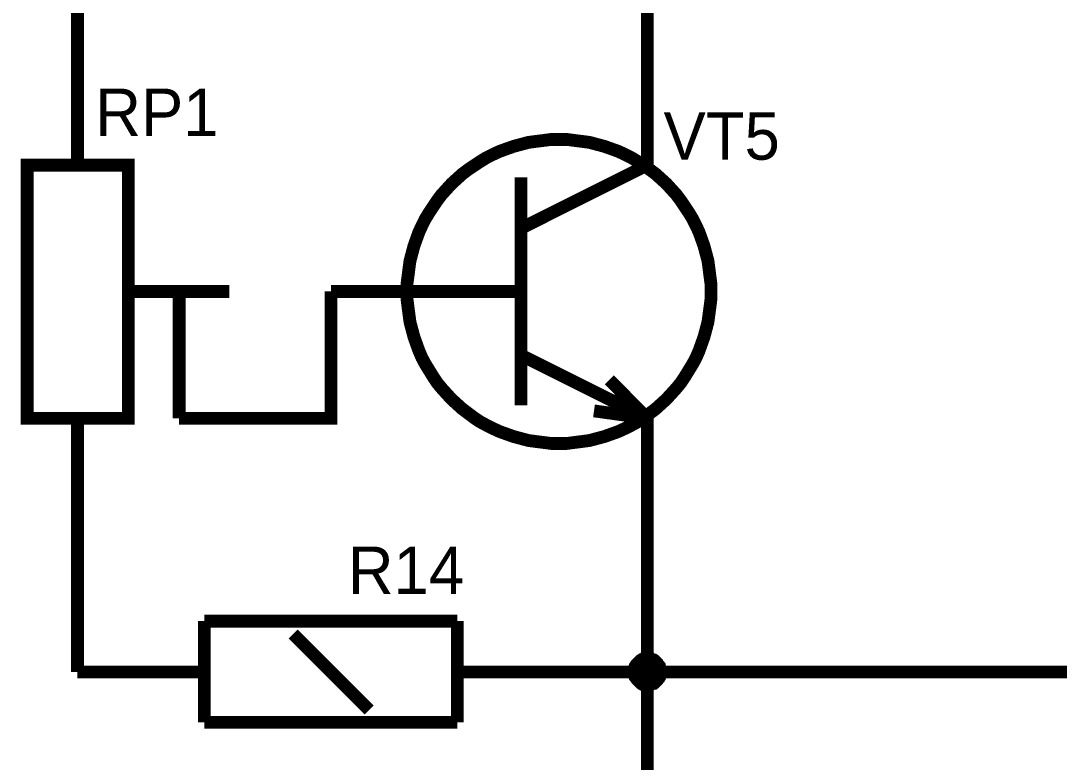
# Model space of a CAD drawing. Header units: millimetres. Extents: x 2.64 to 11.44, y 2.16 to 8.68.
# Drawn here: x 5.551 to 6.509, y 3.072 to 3.756 of the extents above; entities that cross this region are included whole.
import ezdxf

# ---------------------------------------------------------------- set-up
doc = ezdxf.new("R2010")
doc.units = ezdxf.units.MM
doc.header["$MEASUREMENT"] = 0
doc.layers.add('Sheet', color=255, linetype='Continuous')

msp = doc.modelspace()

# ---------------------------------------------------------------- linework, layer by layer
at = {"layer": 'Sheet', "const_width": 0.0118}
for points in [[(5.6619, 4.20773), (5.60321, 4.20773), (5.60321, 3.68182)], [(6.12868, 4.20773), (6.12868, 4.20773), (6.12868, 3.68182)], [(5.60321, 3.62308), (5.60321, 3.68182)], [(6.12868, 3.62308), (6.12868, 3.68182)], [(5.90712, 3.50651), (5.90712, 3.5138), (5.90803, 3.52063), (5.90894, 3.52792), (5.90985, 3.53475), (5.91167, 3.54158), (5.91349, 3.54841), (5.91576, 3.55478), (5.91804, 3.56115), (5.92077, 3.56707), (5.92395, 3.57345), (5.92759, 3.57937), (5.93123, 3.58483), (5.93487, 3.5903), (5.93896, 3.59576), (5.94351, 3.60077), (5.94806, 3.60578), (5.95307, 3.61033), (5.95807, 3.61488), (5.96353, 3.61898), (5.96899, 3.62262), (5.97445, 3.62627), (5.98036, 3.62991), (5.98673, 3.6331), (5.99265, 3.63583), (5.99902, 3.63811), (6.00539, 3.64038), (6.01221, 3.6422), (6.01904, 3.64403), (6.02586, 3.64494), (6.03314, 3.64585), (6.03996, 3.64676), (6.04724, 3.64676)], [(6.04724, 3.64676), (6.03996, 3.64676), (6.03314, 3.64585), (6.02586, 3.64494), (6.01904, 3.64403), (6.01221, 3.6422), (6.00539, 3.64038), (5.99902, 3.63811), (5.99265, 3.63583), (5.98673, 3.6331), (5.98036, 3.62991), (5.97445, 3.62627), (5.96899, 3.62262), (5.96353, 3.61898), (5.95807, 3.61488), (5.95307, 3.61033), (5.94806, 3.60578), (5.94351, 3.60077), (5.93896, 3.59576), (5.93487, 3.5903), (5.93123, 3.58483), (5.92759, 3.57937), (5.92395, 3.57345), (5.92077, 3.56707), (5.91804, 3.56115), (5.91576, 3.55478), (5.91349, 3.54841), (5.91167, 3.54158), (5.90985, 3.53475), (5.90894, 3.52792), (5.90803, 3.52063), (5.90712, 3.5138), (5.90712, 3.50651)], [(6.04724, 3.64676), (6.04724, 3.64676)], [(6.04724, 3.64676), (6.05452, 3.64676), (6.06135, 3.64585), (6.06863, 3.64494), (6.07545, 3.64403), (6.08227, 3.6422), (6.0891, 3.64038), (6.09547, 3.63811), (6.10184, 3.63583), (6.10775, 3.6331), (6.11412, 3.62991), (6.12004, 3.62627), (6.1255, 3.62262), (6.13095, 3.61898), (6.13641, 3.61488), (6.14142, 3.61033), (6.14642, 3.60578), (6.15097, 3.60077), (6.15552, 3.59576), (6.15962, 3.5903), (6.16326, 3.58483), (6.1669, 3.57937), (6.17054, 3.57345), (6.17372, 3.56707), (6.17645, 3.56115), (6.17872, 3.55478), (6.181, 3.54841), (6.18282, 3.54158), (6.18464, 3.53475), (6.18555, 3.52792), (6.18646, 3.52063), (6.18737, 3.5138), (6.18737, 3.50651)], [(6.18737, 3.50651), (6.18737, 3.5138), (6.18646, 3.52063), (6.18555, 3.52792), (6.18464, 3.53475), (6.18282, 3.54158), (6.181, 3.54841), (6.17872, 3.55478), (6.17645, 3.56115), (6.17372, 3.56707), (6.17054, 3.57345), (6.1669, 3.57937), (6.16326, 3.58483), (6.15962, 3.5903), (6.15552, 3.59576), (6.15097, 3.60077), (6.14642, 3.60578), (6.14142, 3.61033), (6.13641, 3.61488), (6.13095, 3.61898), (6.1255, 3.62262), (6.12004, 3.62627), (6.11412, 3.62991), (6.10775, 3.6331), (6.10184, 3.63583), (6.09547, 3.63811), (6.0891, 3.64038), (6.08227, 3.6422), (6.07545, 3.64403), (6.06863, 3.64494), (6.06135, 3.64585), (6.05452, 3.64676), (6.04724, 3.64676)], [(6.12868, 3.62308), (6.01221, 3.5648)], [(6.01221, 3.6117), (6.01221, 3.40133)], [(5.65007, 3.50651), (5.74333, 3.50651)], [(5.69693, 3.50651), (5.69693, 3.38949)], [(5.83705, 3.50651), (5.83705, 3.38949), (5.77837, 3.38949)], [(5.88346, 3.50651), (5.83705, 3.50651)], [(5.88346, 3.50651), (6.01221, 3.50651)], [(6.04724, 3.36627), (6.03996, 3.36627), (6.03314, 3.36718), (6.02586, 3.36809), (6.01904, 3.369), (6.01221, 3.37083), (6.00539, 3.37265), (5.99902, 3.37492), (5.99265, 3.3772), (5.98673, 3.37993), (5.98036, 3.38312), (5.97445, 3.38631), (5.96899, 3.38995), (5.96353, 3.39405), (5.95807, 3.39815), (5.95307, 3.4027), (5.94806, 3.40725), (5.94351, 3.41226), (5.93896, 3.41727), (5.93487, 3.42228), (5.93123, 3.42774), (5.92759, 3.43366), (5.92395, 3.43958), (5.92077, 3.4455), (5.91804, 3.45187), (5.91576, 3.45825), (5.91349, 3.46462), (5.91167, 3.47145), (5.90985, 3.47828), (5.90894, 3.48511), (5.90803, 3.49194), (5.90712, 3.49923), (5.90712, 3.50651)], [(5.90712, 3.50651), (5.90712, 3.50651)], [(5.90712, 3.50651), (5.90712, 3.49923), (5.90803, 3.49194), (5.90894, 3.48511), (5.90985, 3.47828), (5.91167, 3.47145), (5.91349, 3.46462), (5.91576, 3.45825), (5.91804, 3.45187), (5.92077, 3.4455), (5.92395, 3.43958), (5.92759, 3.43366), (5.93123, 3.42774), (5.93487, 3.42228), (5.93896, 3.41727), (5.94351, 3.41226), (5.94806, 3.40725), (5.95307, 3.4027), (5.95807, 3.39815), (5.96353, 3.39405), (5.96899, 3.38995), (5.97445, 3.38631), (5.98036, 3.38312), (5.98673, 3.37993), (5.99265, 3.3772), (5.99902, 3.37492), (6.00539, 3.37265), (6.01221, 3.37083), (6.01904, 3.369), (6.02586, 3.36809), (6.03314, 3.36718), (6.03996, 3.36627), (6.04724, 3.36627)], [(6.18737, 3.50651), (6.18737, 3.49923), (6.18646, 3.49194), (6.18555, 3.48511), (6.18464, 3.47828), (6.18282, 3.47145), (6.181, 3.46462), (6.17872, 3.45825), (6.17645, 3.45187), (6.17372, 3.4455), (6.17054, 3.43958), (6.1669, 3.43366), (6.16326, 3.42774), (6.15962, 3.42228), (6.15552, 3.41727), (6.15097, 3.41226), (6.14642, 3.40725), (6.14142, 3.4027), (6.13641, 3.39815), (6.13095, 3.39405), (6.1255, 3.38995), (6.12004, 3.38631), (6.11412, 3.38312), (6.10775, 3.37993), (6.10184, 3.3772), (6.09547, 3.37492), (6.0891, 3.37265), (6.08227, 3.37083), (6.07545, 3.369), (6.06863, 3.36809), (6.06135, 3.36718), (6.05452, 3.36627), (6.04724, 3.36627)], [(6.04724, 3.36627), (6.05452, 3.36627), (6.06135, 3.36718), (6.06863, 3.36809), (6.07545, 3.369), (6.08227, 3.37083), (6.0891, 3.37265), (6.09547, 3.37492), (6.10184, 3.3772), (6.10775, 3.37993), (6.11412, 3.38312), (6.12004, 3.38631), (6.1255, 3.38995), (6.13095, 3.39405), (6.13641, 3.39815), (6.14142, 3.4027), (6.14642, 3.40725), (6.15097, 3.41226), (6.15552, 3.41727), (6.15962, 3.42228), (6.16326, 3.42774), (6.1669, 3.43366), (6.17054, 3.43958), (6.17372, 3.4455), (6.17645, 3.45187), (6.17872, 3.45825), (6.181, 3.46462), (6.18282, 3.47145), (6.18464, 3.47828), (6.18555, 3.48511), (6.18646, 3.49194), (6.18737, 3.49923), (6.18737, 3.50651)], [(6.18737, 3.50651), (6.18737, 3.50651), (6.18737, 3.50651), (6.18737, 3.50651), (6.18737, 3.50651), (6.18737, 3.50651), (6.18737, 3.50651), (6.18737, 3.50651), (6.18737, 3.50651), (6.18737, 3.50651), (6.18737, 3.50651), (6.18737, 3.50651), (6.18737, 3.50651), (6.18737, 3.50651), (6.18737, 3.50651), (6.18737, 3.50651), (6.18737, 3.50651), (6.18737, 3.50651), (6.18737, 3.50651), (6.18737, 3.50651), (6.18737, 3.50651), (6.18737, 3.50651), (6.18737, 3.50651), (6.18737, 3.50651), (6.18737, 3.50651), (6.18737, 3.50651), (6.18737, 3.50651), (6.18737, 3.50651), (6.18737, 3.50651), (6.18737, 3.50651), (6.18737, 3.50651), (6.18737, 3.50651), (6.18737, 3.50651)], [(6.18737, 3.50651), (6.18737, 3.50651)], [(6.01221, 3.44778), (6.12868, 3.38949)], [(6.09365, 3.42501), (6.12868, 3.38949)], [(6.12868, 3.38949), (6.07954, 3.39632)], [(5.60321, 3.38949), (5.60321, 3.33076)], [(5.7083, 3.38949), (5.69693, 3.38949)], [(5.7083, 3.38949), (5.77837, 3.38949)], [(6.12868, 3.38949), (6.12868, 3.33076)], [(6.04724, 3.36627), (6.04724, 3.36627)], [(5.60321, 3.33076), (5.60321, 3.15545), (5.60321, 3.15545)], [(6.07045, 3.15545), (6.12868, 3.15545), (6.12868, 3.33076)], [(5.95352, 3.20235), (5.72013, 3.20235)], [(5.72013, 3.20235), (5.72013, 3.10901)], [(5.95352, 3.10901), (5.95352, 3.20235)], [(5.87209, 3.12039), (5.80202, 3.19051)], [(6.11685, 3.15545), (6.11685, 3.15591), (6.11685, 3.15682), (6.11685, 3.15727), (6.11731, 3.15773), (6.11731, 3.15864), (6.11731, 3.1591), (6.11776, 3.15955), (6.11776, 3.16046), (6.11822, 3.16092), (6.11822, 3.16137), (6.11867, 3.16183), (6.11913, 3.16228), (6.11913, 3.16274), (6.11958, 3.16319), (6.12004, 3.16365), (6.12049, 3.1641), (6.12095, 3.16456), (6.1214, 3.16502), (6.12186, 3.16547), (6.12231, 3.16547), (6.12277, 3.16593), (6.12322, 3.16638), (6.12368, 3.16638), (6.12413, 3.16684), (6.12459, 3.16684), (6.12504, 3.16729), (6.12595, 3.16729), (6.1264, 3.16729), (6.12686, 3.16775), (6.12731, 3.16775), (6.12822, 3.16775), (6.12868, 3.16775)], [(6.11685, 3.15545), (6.11685, 3.15591), (6.11685, 3.15682), (6.11685, 3.15727), (6.11731, 3.15773), (6.11731, 3.15864), (6.11731, 3.1591), (6.11776, 3.15955), (6.11776, 3.16046), (6.11822, 3.16092), (6.11822, 3.16137), (6.11867, 3.16183), (6.11913, 3.16228), (6.11913, 3.16274), (6.11958, 3.16319), (6.12004, 3.16365), (6.12049, 3.1641), (6.12095, 3.16456), (6.1214, 3.16502), (6.12186, 3.16547), (6.12231, 3.16547), (6.12277, 3.16593), (6.12322, 3.16638), (6.12368, 3.16638), (6.12413, 3.16684), (6.12459, 3.16684), (6.12504, 3.16729), (6.12595, 3.16729), (6.1264, 3.16729), (6.12686, 3.16775), (6.12731, 3.16775), (6.12822, 3.16775), (6.12868, 3.16775)], [(6.11685, 3.15545), (6.11685, 3.15591), (6.11685, 3.15682), (6.11685, 3.15727), (6.11731, 3.15773), (6.11731, 3.15864), (6.11731, 3.1591), (6.11776, 3.15955), (6.11776, 3.16046), (6.11822, 3.16092), (6.11822, 3.16137), (6.11867, 3.16183), (6.11913, 3.16228), (6.11913, 3.16274), (6.11958, 3.16319), (6.12004, 3.16365), (6.12049, 3.1641), (6.12095, 3.16456), (6.1214, 3.16502), (6.12186, 3.16547), (6.12231, 3.16547), (6.12277, 3.16593), (6.12322, 3.16638), (6.12368, 3.16638), (6.12413, 3.16684), (6.12459, 3.16684), (6.12504, 3.16729), (6.12595, 3.16729), (6.1264, 3.16729), (6.12686, 3.16775), (6.12731, 3.16775), (6.12822, 3.16775), (6.12868, 3.16775)], [(6.11685, 3.15545), (6.11685, 3.15591), (6.11685, 3.15682), (6.11685, 3.15727), (6.11731, 3.15773), (6.11731, 3.15864), (6.11731, 3.1591), (6.11776, 3.15955), (6.11776, 3.16046), (6.11822, 3.16092), (6.11822, 3.16137), (6.11867, 3.16183), (6.11913, 3.16228), (6.11913, 3.16274), (6.11958, 3.16319), (6.12004, 3.16365), (6.12049, 3.1641), (6.12095, 3.16456), (6.1214, 3.16502), (6.12186, 3.16547), (6.12231, 3.16547), (6.12277, 3.16593), (6.12322, 3.16638), (6.12368, 3.16638), (6.12413, 3.16684), (6.12459, 3.16684), (6.12504, 3.16729), (6.12595, 3.16729), (6.1264, 3.16729), (6.12686, 3.16775), (6.12731, 3.16775), (6.12822, 3.16775), (6.12868, 3.16775)], [(6.11685, 3.15545), (6.11685, 3.15591), (6.11685, 3.15682), (6.11685, 3.15727), (6.11731, 3.15773), (6.11731, 3.15864), (6.11731, 3.1591), (6.11776, 3.15955), (6.11776, 3.16046), (6.11822, 3.16092), (6.11822, 3.16137), (6.11867, 3.16183), (6.11913, 3.16228), (6.11913, 3.16274), (6.11958, 3.16319), (6.12004, 3.16365), (6.12049, 3.1641), (6.12095, 3.16456), (6.1214, 3.16502), (6.12186, 3.16547), (6.12231, 3.16547), (6.12277, 3.16593), (6.12322, 3.16638), (6.12368, 3.16638), (6.12413, 3.16684), (6.12459, 3.16684), (6.12504, 3.16729), (6.12595, 3.16729), (6.1264, 3.16729), (6.12686, 3.16775), (6.12731, 3.16775), (6.12822, 3.16775), (6.12868, 3.16775)], [(6.11685, 3.15545), (6.11685, 3.15591), (6.11685, 3.15682), (6.11685, 3.15727), (6.11731, 3.15773), (6.11731, 3.15864), (6.11731, 3.1591), (6.11776, 3.15955), (6.11776, 3.16046), (6.11822, 3.16092), (6.11822, 3.16137), (6.11867, 3.16183), (6.11913, 3.16228), (6.11913, 3.16274), (6.11958, 3.16319), (6.12004, 3.16365), (6.12049, 3.1641), (6.12095, 3.16456), (6.1214, 3.16502), (6.12186, 3.16547), (6.12231, 3.16547), (6.12277, 3.16593), (6.12322, 3.16638), (6.12368, 3.16638), (6.12413, 3.16684), (6.12459, 3.16684), (6.12504, 3.16729), (6.12595, 3.16729), (6.1264, 3.16729), (6.12686, 3.16775), (6.12731, 3.16775), (6.12822, 3.16775), (6.12868, 3.16775)], [(6.11685, 3.15545), (6.11685, 3.15591), (6.11685, 3.15682), (6.11685, 3.15727), (6.11731, 3.15773), (6.11731, 3.15864), (6.11731, 3.1591), (6.11776, 3.15955), (6.11776, 3.16046), (6.11822, 3.16092), (6.11822, 3.16137), (6.11867, 3.16183), (6.11913, 3.16228), (6.11913, 3.16274), (6.11958, 3.16319), (6.12004, 3.16365), (6.12049, 3.1641), (6.12095, 3.16456), (6.1214, 3.16502), (6.12186, 3.16547), (6.12231, 3.16547), (6.12277, 3.16593), (6.12322, 3.16638), (6.12368, 3.16638), (6.12413, 3.16684), (6.12459, 3.16684), (6.12504, 3.16729), (6.12595, 3.16729), (6.1264, 3.16729), (6.12686, 3.16775), (6.12731, 3.16775), (6.12822, 3.16775), (6.12868, 3.16775)], [(6.11685, 3.15545), (6.11685, 3.15591), (6.11685, 3.15682), (6.11685, 3.15727), (6.11731, 3.15773), (6.11731, 3.15864), (6.11731, 3.1591), (6.11776, 3.15955), (6.11776, 3.16046), (6.11822, 3.16092), (6.11822, 3.16137), (6.11867, 3.16183), (6.11913, 3.16228), (6.11913, 3.16274), (6.11958, 3.16319), (6.12004, 3.16365), (6.12049, 3.1641), (6.12095, 3.16456), (6.1214, 3.16502), (6.12186, 3.16547), (6.12231, 3.16547), (6.12277, 3.16593), (6.12322, 3.16638), (6.12368, 3.16638), (6.12413, 3.16684), (6.12459, 3.16684), (6.12504, 3.16729), (6.12595, 3.16729), (6.1264, 3.16729), (6.12686, 3.16775), (6.12731, 3.16775), (6.12822, 3.16775), (6.12868, 3.16775)], [(6.11685, 3.15545), (6.11685, 3.15591), (6.11685, 3.15682), (6.11685, 3.15727), (6.11731, 3.15773), (6.11731, 3.15864), (6.11731, 3.1591), (6.11776, 3.15955), (6.11776, 3.16046), (6.11822, 3.16092), (6.11822, 3.16137), (6.11867, 3.16183), (6.11913, 3.16228), (6.11913, 3.16274), (6.11958, 3.16319), (6.12004, 3.16365), (6.12049, 3.1641), (6.12095, 3.16456), (6.1214, 3.16502), (6.12186, 3.16547), (6.12231, 3.16547), (6.12277, 3.16593), (6.12322, 3.16638), (6.12368, 3.16638), (6.12413, 3.16684), (6.12459, 3.16684), (6.12504, 3.16729), (6.12595, 3.16729), (6.1264, 3.16729), (6.12686, 3.16775), (6.12731, 3.16775), (6.12822, 3.16775), (6.12868, 3.16775)], [(6.11685, 3.15545), (6.11685, 3.15591), (6.11685, 3.15682), (6.11685, 3.15727), (6.11731, 3.15773), (6.11731, 3.15864), (6.11731, 3.1591), (6.11776, 3.15955), (6.11776, 3.16046), (6.11822, 3.16092), (6.11822, 3.16137), (6.11867, 3.16183), (6.11913, 3.16228), (6.11913, 3.16274), (6.11958, 3.16319), (6.12004, 3.16365), (6.12049, 3.1641), (6.12095, 3.16456), (6.1214, 3.16502), (6.12186, 3.16547), (6.12231, 3.16547), (6.12277, 3.16593), (6.12322, 3.16638), (6.12368, 3.16638), (6.12413, 3.16684), (6.12459, 3.16684), (6.12504, 3.16729), (6.12595, 3.16729), (6.1264, 3.16729), (6.12686, 3.16775), (6.12731, 3.16775), (6.12822, 3.16775), (6.12868, 3.16775)], [(6.11685, 3.15545), (6.11685, 3.15591), (6.11685, 3.15682), (6.11685, 3.15727), (6.11731, 3.15773), (6.11731, 3.15864), (6.11731, 3.1591), (6.11776, 3.15955), (6.11776, 3.16046), (6.11822, 3.16092), (6.11822, 3.16137), (6.11867, 3.16183), (6.11913, 3.16228), (6.11913, 3.16274), (6.11958, 3.16319), (6.12004, 3.16365), (6.12049, 3.1641), (6.12095, 3.16456), (6.1214, 3.16502), (6.12186, 3.16547), (6.12231, 3.16547), (6.12277, 3.16593), (6.12322, 3.16638), (6.12368, 3.16638), (6.12413, 3.16684), (6.12459, 3.16684), (6.12504, 3.16729), (6.12595, 3.16729), (6.1264, 3.16729), (6.12686, 3.16775), (6.12731, 3.16775), (6.12822, 3.16775), (6.12868, 3.16775)], [(6.11685, 3.15545), (6.11685, 3.15591), (6.11685, 3.15682), (6.11685, 3.15727), (6.11731, 3.15773), (6.11731, 3.15864), (6.11731, 3.1591), (6.11776, 3.15955), (6.11776, 3.16046), (6.11822, 3.16092), (6.11822, 3.16137), (6.11867, 3.16183), (6.11913, 3.16228), (6.11913, 3.16274), (6.11958, 3.16319), (6.12004, 3.16365), (6.12049, 3.1641), (6.12095, 3.16456), (6.1214, 3.16502), (6.12186, 3.16547), (6.12231, 3.16547), (6.12277, 3.16593), (6.12322, 3.16638), (6.12368, 3.16638), (6.12413, 3.16684), (6.12459, 3.16684), (6.12504, 3.16729), (6.12595, 3.16729), (6.1264, 3.16729), (6.12686, 3.16775), (6.12731, 3.16775), (6.12822, 3.16775), (6.12868, 3.16775)], [(6.12868, 3.16775), (6.12868, 3.16775)], [(6.12868, 3.16775), (6.12913, 3.16775), (6.13004, 3.16775), (6.1305, 3.16775), (6.13095, 3.16729), (6.13186, 3.16729), (6.13232, 3.16729), (6.13277, 3.16684), (6.13323, 3.16684), (6.13414, 3.16638), (6.13459, 3.16638), (6.13505, 3.16593), (6.1355, 3.16547), (6.13596, 3.16547), (6.13641, 3.16502), (6.13687, 3.16456), (6.13732, 3.1641), (6.13732, 3.16365), (6.13778, 3.16319), (6.13823, 3.16274), (6.13869, 3.16228), (6.13869, 3.16183), (6.13914, 3.16137), (6.1396, 3.16092), (6.1396, 3.16046), (6.1396, 3.15955), (6.14005, 3.1591), (6.14005, 3.15864), (6.14005, 3.15773), (6.14051, 3.15727), (6.14051, 3.15682), (6.14051, 3.15591), (6.14051, 3.15545)], [(6.12868, 3.16775), (6.12868, 3.16775)], [(6.12868, 3.16775), (6.12913, 3.16775), (6.13004, 3.16775), (6.1305, 3.16775), (6.13095, 3.16729), (6.13186, 3.16729), (6.13232, 3.16729), (6.13277, 3.16684), (6.13323, 3.16684), (6.13414, 3.16638), (6.13459, 3.16638), (6.13505, 3.16593), (6.1355, 3.16547), (6.13596, 3.16547), (6.13641, 3.16502), (6.13687, 3.16456), (6.13732, 3.1641), (6.13732, 3.16365), (6.13778, 3.16319), (6.13823, 3.16274), (6.13869, 3.16228), (6.13869, 3.16183), (6.13914, 3.16137), (6.1396, 3.16092), (6.1396, 3.16046), (6.1396, 3.15955), (6.14005, 3.1591), (6.14005, 3.15864), (6.14005, 3.15773), (6.14051, 3.15727), (6.14051, 3.15682), (6.14051, 3.15591), (6.14051, 3.15545)], [(6.12868, 3.16775), (6.12868, 3.16775)], [(6.12868, 3.16775), (6.12913, 3.16775), (6.13004, 3.16775), (6.1305, 3.16775), (6.13095, 3.16729), (6.13186, 3.16729), (6.13232, 3.16729), (6.13277, 3.16684), (6.13323, 3.16684), (6.13414, 3.16638), (6.13459, 3.16638), (6.13505, 3.16593), (6.1355, 3.16547), (6.13596, 3.16547), (6.13641, 3.16502), (6.13687, 3.16456), (6.13732, 3.1641), (6.13732, 3.16365), (6.13778, 3.16319), (6.13823, 3.16274), (6.13869, 3.16228), (6.13869, 3.16183), (6.13914, 3.16137), (6.1396, 3.16092), (6.1396, 3.16046), (6.1396, 3.15955), (6.14005, 3.1591), (6.14005, 3.15864), (6.14005, 3.15773), (6.14051, 3.15727), (6.14051, 3.15682), (6.14051, 3.15591), (6.14051, 3.15545)], [(6.12868, 3.16775), (6.12868, 3.16775)], [(6.12868, 3.16775), (6.12913, 3.16775), (6.13004, 3.16775), (6.1305, 3.16775), (6.13095, 3.16729), (6.13186, 3.16729), (6.13232, 3.16729), (6.13277, 3.16684), (6.13323, 3.16684), (6.13414, 3.16638), (6.13459, 3.16638), (6.13505, 3.16593), (6.1355, 3.16547), (6.13596, 3.16547), (6.13641, 3.16502), (6.13687, 3.16456), (6.13732, 3.1641), (6.13732, 3.16365), (6.13778, 3.16319), (6.13823, 3.16274), (6.13869, 3.16228), (6.13869, 3.16183), (6.13914, 3.16137), (6.1396, 3.16092), (6.1396, 3.16046), (6.1396, 3.15955), (6.14005, 3.1591), (6.14005, 3.15864), (6.14005, 3.15773), (6.14051, 3.15727), (6.14051, 3.15682), (6.14051, 3.15591), (6.14051, 3.15545)], [(6.12868, 3.16775), (6.12868, 3.16775)], [(6.12868, 3.16775), (6.12913, 3.16775), (6.13004, 3.16775), (6.1305, 3.16775), (6.13095, 3.16729), (6.13186, 3.16729), (6.13232, 3.16729), (6.13277, 3.16684), (6.13323, 3.16684), (6.13414, 3.16638), (6.13459, 3.16638), (6.13505, 3.16593), (6.1355, 3.16547), (6.13596, 3.16547), (6.13641, 3.16502), (6.13687, 3.16456), (6.13732, 3.1641), (6.13732, 3.16365), (6.13778, 3.16319), (6.13823, 3.16274), (6.13869, 3.16228), (6.13869, 3.16183), (6.13914, 3.16137), (6.1396, 3.16092), (6.1396, 3.16046), (6.1396, 3.15955), (6.14005, 3.1591), (6.14005, 3.15864), (6.14005, 3.15773), (6.14051, 3.15727), (6.14051, 3.15682), (6.14051, 3.15591), (6.14051, 3.15545)], [(6.12868, 3.16775), (6.12868, 3.16775)], [(6.12868, 3.16775), (6.12913, 3.16775), (6.13004, 3.16775), (6.1305, 3.16775), (6.13095, 3.16729), (6.13186, 3.16729), (6.13232, 3.16729), (6.13277, 3.16684), (6.13323, 3.16684), (6.13414, 3.16638), (6.13459, 3.16638), (6.13505, 3.16593), (6.1355, 3.16547), (6.13596, 3.16547), (6.13641, 3.16502), (6.13687, 3.16456), (6.13732, 3.1641), (6.13732, 3.16365), (6.13778, 3.16319), (6.13823, 3.16274), (6.13869, 3.16228), (6.13869, 3.16183), (6.13914, 3.16137), (6.1396, 3.16092), (6.1396, 3.16046), (6.1396, 3.15955), (6.14005, 3.1591), (6.14005, 3.15864), (6.14005, 3.15773), (6.14051, 3.15727), (6.14051, 3.15682), (6.14051, 3.15591), (6.14051, 3.15545)], [(6.12868, 3.16775), (6.12868, 3.16775)], [(6.12868, 3.16775), (6.12913, 3.16775), (6.13004, 3.16775), (6.1305, 3.16775), (6.13095, 3.16729), (6.13186, 3.16729), (6.13232, 3.16729), (6.13277, 3.16684), (6.13323, 3.16684), (6.13414, 3.16638), (6.13459, 3.16638), (6.13505, 3.16593), (6.1355, 3.16547), (6.13596, 3.16547), (6.13641, 3.16502), (6.13687, 3.16456), (6.13732, 3.1641), (6.13732, 3.16365), (6.13778, 3.16319), (6.13823, 3.16274), (6.13869, 3.16228), (6.13869, 3.16183), (6.13914, 3.16137), (6.1396, 3.16092), (6.1396, 3.16046), (6.1396, 3.15955), (6.14005, 3.1591), (6.14005, 3.15864), (6.14005, 3.15773), (6.14051, 3.15727), (6.14051, 3.15682), (6.14051, 3.15591), (6.14051, 3.15545)], [(6.12868, 3.16775), (6.12868, 3.16775)], [(6.12868, 3.16775), (6.12913, 3.16775), (6.13004, 3.16775), (6.1305, 3.16775), (6.13095, 3.16729), (6.13186, 3.16729), (6.13232, 3.16729), (6.13277, 3.16684), (6.13323, 3.16684), (6.13414, 3.16638), (6.13459, 3.16638), (6.13505, 3.16593), (6.1355, 3.16547), (6.13596, 3.16547), (6.13641, 3.16502), (6.13687, 3.16456), (6.13732, 3.1641), (6.13732, 3.16365), (6.13778, 3.16319), (6.13823, 3.16274), (6.13869, 3.16228), (6.13869, 3.16183), (6.13914, 3.16137), (6.1396, 3.16092), (6.1396, 3.16046), (6.1396, 3.15955), (6.14005, 3.1591), (6.14005, 3.15864), (6.14005, 3.15773), (6.14051, 3.15727), (6.14051, 3.15682), (6.14051, 3.15591), (6.14051, 3.15545)], [(6.12868, 3.16775), (6.12868, 3.16775)], [(6.12868, 3.16775), (6.12913, 3.16775), (6.13004, 3.16775), (6.1305, 3.16775), (6.13095, 3.16729), (6.13186, 3.16729), (6.13232, 3.16729), (6.13277, 3.16684), (6.13323, 3.16684), (6.13414, 3.16638), (6.13459, 3.16638), (6.13505, 3.16593), (6.1355, 3.16547), (6.13596, 3.16547), (6.13641, 3.16502), (6.13687, 3.16456), (6.13732, 3.1641), (6.13732, 3.16365), (6.13778, 3.16319), (6.13823, 3.16274), (6.13869, 3.16228), (6.13869, 3.16183), (6.13914, 3.16137), (6.1396, 3.16092), (6.1396, 3.16046), (6.1396, 3.15955), (6.14005, 3.1591), (6.14005, 3.15864), (6.14005, 3.15773), (6.14051, 3.15727), (6.14051, 3.15682), (6.14051, 3.15591), (6.14051, 3.15545)], [(6.12868, 3.16775), (6.12868, 3.16775)], [(6.12868, 3.16775), (6.12913, 3.16775), (6.13004, 3.16775), (6.1305, 3.16775), (6.13095, 3.16729), (6.13186, 3.16729), (6.13232, 3.16729), (6.13277, 3.16684), (6.13323, 3.16684), (6.13414, 3.16638), (6.13459, 3.16638), (6.13505, 3.16593), (6.1355, 3.16547), (6.13596, 3.16547), (6.13641, 3.16502), (6.13687, 3.16456), (6.13732, 3.1641), (6.13732, 3.16365), (6.13778, 3.16319), (6.13823, 3.16274), (6.13869, 3.16228), (6.13869, 3.16183), (6.13914, 3.16137), (6.1396, 3.16092), (6.1396, 3.16046), (6.1396, 3.15955), (6.14005, 3.1591), (6.14005, 3.15864), (6.14005, 3.15773), (6.14051, 3.15727), (6.14051, 3.15682), (6.14051, 3.15591), (6.14051, 3.15545)], [(6.12868, 3.16775), (6.12868, 3.16775)], [(6.12868, 3.16775), (6.12913, 3.16775), (6.13004, 3.16775), (6.1305, 3.16775), (6.13095, 3.16729), (6.13186, 3.16729), (6.13232, 3.16729), (6.13277, 3.16684), (6.13323, 3.16684), (6.13414, 3.16638), (6.13459, 3.16638), (6.13505, 3.16593), (6.1355, 3.16547), (6.13596, 3.16547), (6.13641, 3.16502), (6.13687, 3.16456), (6.13732, 3.1641), (6.13732, 3.16365), (6.13778, 3.16319), (6.13823, 3.16274), (6.13869, 3.16228), (6.13869, 3.16183), (6.13914, 3.16137), (6.1396, 3.16092), (6.1396, 3.16046), (6.1396, 3.15955), (6.14005, 3.1591), (6.14005, 3.15864), (6.14005, 3.15773), (6.14051, 3.15727), (6.14051, 3.15682), (6.14051, 3.15591), (6.14051, 3.15545)], [(6.12868, 3.16775), (6.12868, 3.16775)], [(6.12868, 3.16775), (6.12913, 3.16775), (6.13004, 3.16775), (6.1305, 3.16775), (6.13095, 3.16729), (6.13186, 3.16729), (6.13232, 3.16729), (6.13277, 3.16684), (6.13323, 3.16684), (6.13414, 3.16638), (6.13459, 3.16638), (6.13505, 3.16593), (6.1355, 3.16547), (6.13596, 3.16547), (6.13641, 3.16502), (6.13687, 3.16456), (6.13732, 3.1641), (6.13732, 3.16365), (6.13778, 3.16319), (6.13823, 3.16274), (6.13869, 3.16228), (6.13869, 3.16183), (6.13914, 3.16137), (6.1396, 3.16092), (6.1396, 3.16046), (6.1396, 3.15955), (6.14005, 3.1591), (6.14005, 3.15864), (6.14005, 3.15773), (6.14051, 3.15727), (6.14051, 3.15682), (6.14051, 3.15591), (6.14051, 3.15545)], [(5.72013, 3.15545), (5.60321, 3.15545)], [(5.60321, 2.98015), (5.60321, 3.03889), (6.12868, 3.03889), (6.12868, 3.15545)], [(5.95352, 3.15545), (6.07045, 3.15545)], [(6.12868, 3.14361), (6.12822, 3.14361), (6.12731, 3.14361), (6.12686, 3.14361), (6.1264, 3.14407), (6.12595, 3.14407), (6.12504, 3.14407), (6.12459, 3.14453), (6.12413, 3.14453), (6.12368, 3.14498), (6.12322, 3.14498), (6.12277, 3.14544), (6.12231, 3.14589), (6.12186, 3.14589), (6.1214, 3.14635), (6.12095, 3.1468), (6.12049, 3.14726), (6.12004, 3.14771), (6.11958, 3.14817), (6.11913, 3.14862), (6.11913, 3.14908), (6.11867, 3.14953), (6.11822, 3.14999), (6.11822, 3.15044), (6.11776, 3.1509), (6.11776, 3.15136), (6.11731, 3.15181), (6.11731, 3.15272), (6.11731, 3.15318), (6.11685, 3.15363), (6.11685, 3.15409), (6.11685, 3.155), (6.11685, 3.15545)], [(6.11685, 3.15545), (6.11685, 3.15545)], [(6.12868, 3.14361), (6.12822, 3.14361), (6.12731, 3.14361), (6.12686, 3.14361), (6.1264, 3.14407), (6.12595, 3.14407), (6.12504, 3.14407), (6.12459, 3.14453), (6.12413, 3.14453), (6.12368, 3.14498), (6.12322, 3.14498), (6.12277, 3.14544), (6.12231, 3.14589), (6.12186, 3.14589), (6.1214, 3.14635), (6.12095, 3.1468), (6.12049, 3.14726), (6.12004, 3.14771), (6.11958, 3.14817), (6.11913, 3.14862), (6.11913, 3.14908), (6.11867, 3.14953), (6.11822, 3.14999), (6.11822, 3.15044), (6.11776, 3.1509), (6.11776, 3.15136), (6.11731, 3.15181), (6.11731, 3.15272), (6.11731, 3.15318), (6.11685, 3.15363), (6.11685, 3.15409), (6.11685, 3.155), (6.11685, 3.15545)], [(6.11685, 3.15545), (6.11685, 3.15545)], [(6.12868, 3.14361), (6.12822, 3.14361), (6.12731, 3.14361), (6.12686, 3.14361), (6.1264, 3.14407), (6.12595, 3.14407), (6.12504, 3.14407), (6.12459, 3.14453), (6.12413, 3.14453), (6.12368, 3.14498), (6.12322, 3.14498), (6.12277, 3.14544), (6.12231, 3.14589), (6.12186, 3.14589), (6.1214, 3.14635), (6.12095, 3.1468), (6.12049, 3.14726), (6.12004, 3.14771), (6.11958, 3.14817), (6.11913, 3.14862), (6.11913, 3.14908), (6.11867, 3.14953), (6.11822, 3.14999), (6.11822, 3.15044), (6.11776, 3.1509), (6.11776, 3.15136), (6.11731, 3.15181), (6.11731, 3.15272), (6.11731, 3.15318), (6.11685, 3.15363), (6.11685, 3.15409), (6.11685, 3.155), (6.11685, 3.15545)], [(6.11685, 3.15545), (6.11685, 3.15545)], [(6.12868, 3.14361), (6.12822, 3.14361), (6.12731, 3.14361), (6.12686, 3.14361), (6.1264, 3.14407), (6.12595, 3.14407), (6.12504, 3.14407), (6.12459, 3.14453), (6.12413, 3.14453), (6.12368, 3.14498), (6.12322, 3.14498), (6.12277, 3.14544), (6.12231, 3.14589), (6.12186, 3.14589), (6.1214, 3.14635), (6.12095, 3.1468), (6.12049, 3.14726), (6.12004, 3.14771), (6.11958, 3.14817), (6.11913, 3.14862), (6.11913, 3.14908), (6.11867, 3.14953), (6.11822, 3.14999), (6.11822, 3.15044), (6.11776, 3.1509), (6.11776, 3.15136), (6.11731, 3.15181), (6.11731, 3.15272), (6.11731, 3.15318), (6.11685, 3.15363), (6.11685, 3.15409), (6.11685, 3.155), (6.11685, 3.15545)], [(6.11685, 3.15545), (6.11685, 3.15545)], [(6.12868, 3.14361), (6.12822, 3.14361), (6.12731, 3.14361), (6.12686, 3.14361), (6.1264, 3.14407), (6.12595, 3.14407), (6.12504, 3.14407), (6.12459, 3.14453), (6.12413, 3.14453), (6.12368, 3.14498), (6.12322, 3.14498), (6.12277, 3.14544), (6.12231, 3.14589), (6.12186, 3.14589), (6.1214, 3.14635), (6.12095, 3.1468), (6.12049, 3.14726), (6.12004, 3.14771), (6.11958, 3.14817), (6.11913, 3.14862), (6.11913, 3.14908), (6.11867, 3.14953), (6.11822, 3.14999), (6.11822, 3.15044), (6.11776, 3.1509), (6.11776, 3.15136), (6.11731, 3.15181), (6.11731, 3.15272), (6.11731, 3.15318), (6.11685, 3.15363), (6.11685, 3.15409), (6.11685, 3.155), (6.11685, 3.15545)], [(6.11685, 3.15545), (6.11685, 3.15545)], [(6.12868, 3.14361), (6.12822, 3.14361), (6.12731, 3.14361), (6.12686, 3.14361), (6.1264, 3.14407), (6.12595, 3.14407), (6.12504, 3.14407), (6.12459, 3.14453), (6.12413, 3.14453), (6.12368, 3.14498), (6.12322, 3.14498), (6.12277, 3.14544), (6.12231, 3.14589), (6.12186, 3.14589), (6.1214, 3.14635), (6.12095, 3.1468), (6.12049, 3.14726), (6.12004, 3.14771), (6.11958, 3.14817), (6.11913, 3.14862), (6.11913, 3.14908), (6.11867, 3.14953), (6.11822, 3.14999), (6.11822, 3.15044), (6.11776, 3.1509), (6.11776, 3.15136), (6.11731, 3.15181), (6.11731, 3.15272), (6.11731, 3.15318), (6.11685, 3.15363), (6.11685, 3.15409), (6.11685, 3.155), (6.11685, 3.15545)], [(6.11685, 3.15545), (6.11685, 3.15545)], [(6.12868, 3.14361), (6.12822, 3.14361), (6.12731, 3.14361), (6.12686, 3.14361), (6.1264, 3.14407), (6.12595, 3.14407), (6.12504, 3.14407), (6.12459, 3.14453), (6.12413, 3.14453), (6.12368, 3.14498), (6.12322, 3.14498), (6.12277, 3.14544), (6.12231, 3.14589), (6.12186, 3.14589), (6.1214, 3.14635), (6.12095, 3.1468), (6.12049, 3.14726), (6.12004, 3.14771), (6.11958, 3.14817), (6.11913, 3.14862), (6.11913, 3.14908), (6.11867, 3.14953), (6.11822, 3.14999), (6.11822, 3.15044), (6.11776, 3.1509), (6.11776, 3.15136), (6.11731, 3.15181), (6.11731, 3.15272), (6.11731, 3.15318), (6.11685, 3.15363), (6.11685, 3.15409), (6.11685, 3.155), (6.11685, 3.15545)], [(6.11685, 3.15545), (6.11685, 3.15545)], [(6.12868, 3.14361), (6.12822, 3.14361), (6.12731, 3.14361), (6.12686, 3.14361), (6.1264, 3.14407), (6.12595, 3.14407), (6.12504, 3.14407), (6.12459, 3.14453), (6.12413, 3.14453), (6.12368, 3.14498), (6.12322, 3.14498), (6.12277, 3.14544), (6.12231, 3.14589), (6.12186, 3.14589), (6.1214, 3.14635), (6.12095, 3.1468), (6.12049, 3.14726), (6.12004, 3.14771), (6.11958, 3.14817), (6.11913, 3.14862), (6.11913, 3.14908), (6.11867, 3.14953), (6.11822, 3.14999), (6.11822, 3.15044), (6.11776, 3.1509), (6.11776, 3.15136), (6.11731, 3.15181), (6.11731, 3.15272), (6.11731, 3.15318), (6.11685, 3.15363), (6.11685, 3.15409), (6.11685, 3.155), (6.11685, 3.15545)], [(6.11685, 3.15545), (6.11685, 3.15545)], [(6.12868, 3.14361), (6.12822, 3.14361), (6.12731, 3.14361), (6.12686, 3.14361), (6.1264, 3.14407), (6.12595, 3.14407), (6.12504, 3.14407), (6.12459, 3.14453), (6.12413, 3.14453), (6.12368, 3.14498), (6.12322, 3.14498), (6.12277, 3.14544), (6.12231, 3.14589), (6.12186, 3.14589), (6.1214, 3.14635), (6.12095, 3.1468), (6.12049, 3.14726), (6.12004, 3.14771), (6.11958, 3.14817), (6.11913, 3.14862), (6.11913, 3.14908), (6.11867, 3.14953), (6.11822, 3.14999), (6.11822, 3.15044), (6.11776, 3.1509), (6.11776, 3.15136), (6.11731, 3.15181), (6.11731, 3.15272), (6.11731, 3.15318), (6.11685, 3.15363), (6.11685, 3.15409), (6.11685, 3.155), (6.11685, 3.15545)], [(6.11685, 3.15545), (6.11685, 3.15545)], [(6.12868, 3.14361), (6.12822, 3.14361), (6.12731, 3.14361), (6.12686, 3.14361), (6.1264, 3.14407), (6.12595, 3.14407), (6.12504, 3.14407), (6.12459, 3.14453), (6.12413, 3.14453), (6.12368, 3.14498), (6.12322, 3.14498), (6.12277, 3.14544), (6.12231, 3.14589), (6.12186, 3.14589), (6.1214, 3.14635), (6.12095, 3.1468), (6.12049, 3.14726), (6.12004, 3.14771), (6.11958, 3.14817), (6.11913, 3.14862), (6.11913, 3.14908), (6.11867, 3.14953), (6.11822, 3.14999), (6.11822, 3.15044), (6.11776, 3.1509), (6.11776, 3.15136), (6.11731, 3.15181), (6.11731, 3.15272), (6.11731, 3.15318), (6.11685, 3.15363), (6.11685, 3.15409), (6.11685, 3.155), (6.11685, 3.15545)], [(6.11685, 3.15545), (6.11685, 3.15545)], [(6.12868, 3.14361), (6.12822, 3.14361), (6.12731, 3.14361), (6.12686, 3.14361), (6.1264, 3.14407), (6.12595, 3.14407), (6.12504, 3.14407), (6.12459, 3.14453), (6.12413, 3.14453), (6.12368, 3.14498), (6.12322, 3.14498), (6.12277, 3.14544), (6.12231, 3.14589), (6.12186, 3.14589), (6.1214, 3.14635), (6.12095, 3.1468), (6.12049, 3.14726), (6.12004, 3.14771), (6.11958, 3.14817), (6.11913, 3.14862), (6.11913, 3.14908), (6.11867, 3.14953), (6.11822, 3.14999), (6.11822, 3.15044), (6.11776, 3.1509), (6.11776, 3.15136), (6.11731, 3.15181), (6.11731, 3.15272), (6.11731, 3.15318), (6.11685, 3.15363), (6.11685, 3.15409), (6.11685, 3.155), (6.11685, 3.15545)], [(6.11685, 3.15545), (6.11685, 3.15545)], [(6.12868, 3.14361), (6.12822, 3.14361), (6.12731, 3.14361), (6.12686, 3.14361), (6.1264, 3.14407), (6.12595, 3.14407), (6.12504, 3.14407), (6.12459, 3.14453), (6.12413, 3.14453), (6.12368, 3.14498), (6.12322, 3.14498), (6.12277, 3.14544), (6.12231, 3.14589), (6.12186, 3.14589), (6.1214, 3.14635), (6.12095, 3.1468), (6.12049, 3.14726), (6.12004, 3.14771), (6.11958, 3.14817), (6.11913, 3.14862), (6.11913, 3.14908), (6.11867, 3.14953), (6.11822, 3.14999), (6.11822, 3.15044), (6.11776, 3.1509), (6.11776, 3.15136), (6.11731, 3.15181), (6.11731, 3.15272), (6.11731, 3.15318), (6.11685, 3.15363), (6.11685, 3.15409), (6.11685, 3.155), (6.11685, 3.15545)], [(6.11685, 3.15545), (6.11685, 3.15545)], [(6.14051, 3.15545), (6.14051, 3.155), (6.14051, 3.15409), (6.14051, 3.15363), (6.14005, 3.15318), (6.14005, 3.15272), (6.14005, 3.15181), (6.1396, 3.15136), (6.1396, 3.1509), (6.1396, 3.15044), (6.13914, 3.14999), (6.13869, 3.14953), (6.13869, 3.14908), (6.13823, 3.14862), (6.13778, 3.14817), (6.13732, 3.14771), (6.13732, 3.14726), (6.13687, 3.1468), (6.13641, 3.14635), (6.13596, 3.14589), (6.1355, 3.14589), (6.13505, 3.14544), (6.13459, 3.14498), (6.13414, 3.14498), (6.13323, 3.14453), (6.13277, 3.14453), (6.13232, 3.14407), (6.13186, 3.14407), (6.13095, 3.14407), (6.1305, 3.14361), (6.13004, 3.14361), (6.12913, 3.14361), (6.12868, 3.14361)], [(6.14051, 3.15545), (6.14051, 3.155), (6.14051, 3.15409), (6.14051, 3.15363), (6.14005, 3.15318), (6.14005, 3.15272), (6.14005, 3.15181), (6.1396, 3.15136), (6.1396, 3.1509), (6.1396, 3.15044), (6.13914, 3.14999), (6.13869, 3.14953), (6.13869, 3.14908), (6.13823, 3.14862), (6.13778, 3.14817), (6.13732, 3.14771), (6.13732, 3.14726), (6.13687, 3.1468), (6.13641, 3.14635), (6.13596, 3.14589), (6.1355, 3.14589), (6.13505, 3.14544), (6.13459, 3.14498), (6.13414, 3.14498), (6.13323, 3.14453), (6.13277, 3.14453), (6.13232, 3.14407), (6.13186, 3.14407), (6.13095, 3.14407), (6.1305, 3.14361), (6.13004, 3.14361), (6.12913, 3.14361), (6.12868, 3.14361)], [(6.12868, 3.15545), (6.42076, 3.15545)], [(6.14051, 3.15545), (6.14051, 3.155), (6.14051, 3.15409), (6.14051, 3.15363), (6.14005, 3.15318), (6.14005, 3.15272), (6.14005, 3.15181), (6.1396, 3.15136), (6.1396, 3.1509), (6.1396, 3.15044), (6.13914, 3.14999), (6.13869, 3.14953), (6.13869, 3.14908), (6.13823, 3.14862), (6.13778, 3.14817), (6.13732, 3.14771), (6.13732, 3.14726), (6.13687, 3.1468), (6.13641, 3.14635), (6.13596, 3.14589), (6.1355, 3.14589), (6.13505, 3.14544), (6.13459, 3.14498), (6.13414, 3.14498), (6.13323, 3.14453), (6.13277, 3.14453), (6.13232, 3.14407), (6.13186, 3.14407), (6.13095, 3.14407), (6.1305, 3.14361), (6.13004, 3.14361), (6.12913, 3.14361), (6.12868, 3.14361)], [(6.14051, 3.15545), (6.14051, 3.155), (6.14051, 3.15409), (6.14051, 3.15363), (6.14005, 3.15318), (6.14005, 3.15272), (6.14005, 3.15181), (6.1396, 3.15136), (6.1396, 3.1509), (6.1396, 3.15044), (6.13914, 3.14999), (6.13869, 3.14953), (6.13869, 3.14908), (6.13823, 3.14862), (6.13778, 3.14817), (6.13732, 3.14771), (6.13732, 3.14726), (6.13687, 3.1468), (6.13641, 3.14635), (6.13596, 3.14589), (6.1355, 3.14589), (6.13505, 3.14544), (6.13459, 3.14498), (6.13414, 3.14498), (6.13323, 3.14453), (6.13277, 3.14453), (6.13232, 3.14407), (6.13186, 3.14407), (6.13095, 3.14407), (6.1305, 3.14361), (6.13004, 3.14361), (6.12913, 3.14361), (6.12868, 3.14361)], [(6.14051, 3.15545), (6.14051, 3.155), (6.14051, 3.15409), (6.14051, 3.15363), (6.14005, 3.15318), (6.14005, 3.15272), (6.14005, 3.15181), (6.1396, 3.15136), (6.1396, 3.1509), (6.1396, 3.15044), (6.13914, 3.14999), (6.13869, 3.14953), (6.13869, 3.14908), (6.13823, 3.14862), (6.13778, 3.14817), (6.13732, 3.14771), (6.13732, 3.14726), (6.13687, 3.1468), (6.13641, 3.14635), (6.13596, 3.14589), (6.1355, 3.14589), (6.13505, 3.14544), (6.13459, 3.14498), (6.13414, 3.14498), (6.13323, 3.14453), (6.13277, 3.14453), (6.13232, 3.14407), (6.13186, 3.14407), (6.13095, 3.14407), (6.1305, 3.14361), (6.13004, 3.14361), (6.12913, 3.14361), (6.12868, 3.14361)], [(6.14051, 3.15545), (6.14051, 3.155), (6.14051, 3.15409), (6.14051, 3.15363), (6.14005, 3.15318), (6.14005, 3.15272), (6.14005, 3.15181), (6.1396, 3.15136), (6.1396, 3.1509), (6.1396, 3.15044), (6.13914, 3.14999), (6.13869, 3.14953), (6.13869, 3.14908), (6.13823, 3.14862), (6.13778, 3.14817), (6.13732, 3.14771), (6.13732, 3.14726), (6.13687, 3.1468), (6.13641, 3.14635), (6.13596, 3.14589), (6.1355, 3.14589), (6.13505, 3.14544), (6.13459, 3.14498), (6.13414, 3.14498), (6.13323, 3.14453), (6.13277, 3.14453), (6.13232, 3.14407), (6.13186, 3.14407), (6.13095, 3.14407), (6.1305, 3.14361), (6.13004, 3.14361), (6.12913, 3.14361), (6.12868, 3.14361)], [(6.14051, 3.15545), (6.14051, 3.155), (6.14051, 3.15409), (6.14051, 3.15363), (6.14005, 3.15318), (6.14005, 3.15272), (6.14005, 3.15181), (6.1396, 3.15136), (6.1396, 3.1509), (6.1396, 3.15044), (6.13914, 3.14999), (6.13869, 3.14953), (6.13869, 3.14908), (6.13823, 3.14862), (6.13778, 3.14817), (6.13732, 3.14771), (6.13732, 3.14726), (6.13687, 3.1468), (6.13641, 3.14635), (6.13596, 3.14589), (6.1355, 3.14589), (6.13505, 3.14544), (6.13459, 3.14498), (6.13414, 3.14498), (6.13323, 3.14453), (6.13277, 3.14453), (6.13232, 3.14407), (6.13186, 3.14407), (6.13095, 3.14407), (6.1305, 3.14361), (6.13004, 3.14361), (6.12913, 3.14361), (6.12868, 3.14361)], [(6.14051, 3.15545), (6.14051, 3.155), (6.14051, 3.15409), (6.14051, 3.15363), (6.14005, 3.15318), (6.14005, 3.15272), (6.14005, 3.15181), (6.1396, 3.15136), (6.1396, 3.1509), (6.1396, 3.15044), (6.13914, 3.14999), (6.13869, 3.14953), (6.13869, 3.14908), (6.13823, 3.14862), (6.13778, 3.14817), (6.13732, 3.14771), (6.13732, 3.14726), (6.13687, 3.1468), (6.13641, 3.14635), (6.13596, 3.14589), (6.1355, 3.14589), (6.13505, 3.14544), (6.13459, 3.14498), (6.13414, 3.14498), (6.13323, 3.14453), (6.13277, 3.14453), (6.13232, 3.14407), (6.13186, 3.14407), (6.13095, 3.14407), (6.1305, 3.14361), (6.13004, 3.14361), (6.12913, 3.14361), (6.12868, 3.14361)], [(6.14051, 3.15545), (6.14051, 3.155), (6.14051, 3.15409), (6.14051, 3.15363), (6.14005, 3.15318), (6.14005, 3.15272), (6.14005, 3.15181), (6.1396, 3.15136), (6.1396, 3.1509), (6.1396, 3.15044), (6.13914, 3.14999), (6.13869, 3.14953), (6.13869, 3.14908), (6.13823, 3.14862), (6.13778, 3.14817), (6.13732, 3.14771), (6.13732, 3.14726), (6.13687, 3.1468), (6.13641, 3.14635), (6.13596, 3.14589), (6.1355, 3.14589), (6.13505, 3.14544), (6.13459, 3.14498), (6.13414, 3.14498), (6.13323, 3.14453), (6.13277, 3.14453), (6.13232, 3.14407), (6.13186, 3.14407), (6.13095, 3.14407), (6.1305, 3.14361), (6.13004, 3.14361), (6.12913, 3.14361), (6.12868, 3.14361)], [(6.14051, 3.15545), (6.14051, 3.155), (6.14051, 3.15409), (6.14051, 3.15363), (6.14005, 3.15318), (6.14005, 3.15272), (6.14005, 3.15181), (6.1396, 3.15136), (6.1396, 3.1509), (6.1396, 3.15044), (6.13914, 3.14999), (6.13869, 3.14953), (6.13869, 3.14908), (6.13823, 3.14862), (6.13778, 3.14817), (6.13732, 3.14771), (6.13732, 3.14726), (6.13687, 3.1468), (6.13641, 3.14635), (6.13596, 3.14589), (6.1355, 3.14589), (6.13505, 3.14544), (6.13459, 3.14498), (6.13414, 3.14498), (6.13323, 3.14453), (6.13277, 3.14453), (6.13232, 3.14407), (6.13186, 3.14407), (6.13095, 3.14407), (6.1305, 3.14361), (6.13004, 3.14361), (6.12913, 3.14361), (6.12868, 3.14361)], [(6.14051, 3.15545), (6.14051, 3.155), (6.14051, 3.15409), (6.14051, 3.15363), (6.14005, 3.15318), (6.14005, 3.15272), (6.14005, 3.15181), (6.1396, 3.15136), (6.1396, 3.1509), (6.1396, 3.15044), (6.13914, 3.14999), (6.13869, 3.14953), (6.13869, 3.14908), (6.13823, 3.14862), (6.13778, 3.14817), (6.13732, 3.14771), (6.13732, 3.14726), (6.13687, 3.1468), (6.13641, 3.14635), (6.13596, 3.14589), (6.1355, 3.14589), (6.13505, 3.14544), (6.13459, 3.14498), (6.13414, 3.14498), (6.13323, 3.14453), (6.13277, 3.14453), (6.13232, 3.14407), (6.13186, 3.14407), (6.13095, 3.14407), (6.1305, 3.14361), (6.13004, 3.14361), (6.12913, 3.14361), (6.12868, 3.14361)], [(6.14051, 3.15545), (6.14051, 3.155), (6.14051, 3.15409), (6.14051, 3.15363), (6.14005, 3.15318), (6.14005, 3.15272), (6.14005, 3.15181), (6.1396, 3.15136), (6.1396, 3.1509), (6.1396, 3.15044), (6.13914, 3.14999), (6.13869, 3.14953), (6.13869, 3.14908), (6.13823, 3.14862), (6.13778, 3.14817), (6.13732, 3.14771), (6.13732, 3.14726), (6.13687, 3.1468), (6.13641, 3.14635), (6.13596, 3.14589), (6.1355, 3.14589), (6.13505, 3.14544), (6.13459, 3.14498), (6.13414, 3.14498), (6.13323, 3.14453), (6.13277, 3.14453), (6.13232, 3.14407), (6.13186, 3.14407), (6.13095, 3.14407), (6.1305, 3.14361), (6.13004, 3.14361), (6.12913, 3.14361), (6.12868, 3.14361)], [(6.14051, 3.15545), (6.14051, 3.15545), (6.14051, 3.15545), (6.14051, 3.15545), (6.14051, 3.15545), (6.14051, 3.15545), (6.14051, 3.15545), (6.14051, 3.15545), (6.14051, 3.15545), (6.14051, 3.15545), (6.14051, 3.15545), (6.14051, 3.15545), (6.14051, 3.15545), (6.14051, 3.15545), (6.14051, 3.15545), (6.14051, 3.15545), (6.14051, 3.15545), (6.14051, 3.15545), (6.14051, 3.15545), (6.14051, 3.15545), (6.14051, 3.15545), (6.14051, 3.15545), (6.14051, 3.15545), (6.14051, 3.15545), (6.14051, 3.15545), (6.14051, 3.15545), (6.14051, 3.15545), (6.14051, 3.15545), (6.14051, 3.15545), (6.14051, 3.15545), (6.14051, 3.15545), (6.14051, 3.15545), (6.14051, 3.15545)], [(6.14051, 3.15545), (6.14051, 3.15545)], [(6.14051, 3.15545), (6.14051, 3.15545), (6.14051, 3.15545), (6.14051, 3.15545), (6.14051, 3.15545), (6.14051, 3.15545), (6.14051, 3.15545), (6.14051, 3.15545), (6.14051, 3.15545), (6.14051, 3.15545), (6.14051, 3.15545), (6.14051, 3.15545), (6.14051, 3.15545), (6.14051, 3.15545), (6.14051, 3.15545), (6.14051, 3.15545), (6.14051, 3.15545), (6.14051, 3.15545), (6.14051, 3.15545), (6.14051, 3.15545), (6.14051, 3.15545), (6.14051, 3.15545), (6.14051, 3.15545), (6.14051, 3.15545), (6.14051, 3.15545), (6.14051, 3.15545), (6.14051, 3.15545), (6.14051, 3.15545), (6.14051, 3.15545), (6.14051, 3.15545), (6.14051, 3.15545), (6.14051, 3.15545), (6.14051, 3.15545)], [(6.14051, 3.15545), (6.14051, 3.15545)], [(6.14051, 3.15545), (6.14051, 3.15545), (6.14051, 3.15545), (6.14051, 3.15545), (6.14051, 3.15545), (6.14051, 3.15545), (6.14051, 3.15545), (6.14051, 3.15545), (6.14051, 3.15545), (6.14051, 3.15545), (6.14051, 3.15545), (6.14051, 3.15545), (6.14051, 3.15545), (6.14051, 3.15545), (6.14051, 3.15545), (6.14051, 3.15545), (6.14051, 3.15545), (6.14051, 3.15545), (6.14051, 3.15545), (6.14051, 3.15545), (6.14051, 3.15545), (6.14051, 3.15545), (6.14051, 3.15545), (6.14051, 3.15545), (6.14051, 3.15545), (6.14051, 3.15545), (6.14051, 3.15545), (6.14051, 3.15545), (6.14051, 3.15545), (6.14051, 3.15545), (6.14051, 3.15545), (6.14051, 3.15545), (6.14051, 3.15545)], [(6.14051, 3.15545), (6.14051, 3.15545)], [(6.14051, 3.15545), (6.14051, 3.15545), (6.14051, 3.15545), (6.14051, 3.15545), (6.14051, 3.15545), (6.14051, 3.15545), (6.14051, 3.15545), (6.14051, 3.15545), (6.14051, 3.15545), (6.14051, 3.15545), (6.14051, 3.15545), (6.14051, 3.15545), (6.14051, 3.15545), (6.14051, 3.15545), (6.14051, 3.15545), (6.14051, 3.15545), (6.14051, 3.15545), (6.14051, 3.15545), (6.14051, 3.15545), (6.14051, 3.15545), (6.14051, 3.15545), (6.14051, 3.15545), (6.14051, 3.15545), (6.14051, 3.15545), (6.14051, 3.15545), (6.14051, 3.15545), (6.14051, 3.15545), (6.14051, 3.15545), (6.14051, 3.15545), (6.14051, 3.15545), (6.14051, 3.15545), (6.14051, 3.15545), (6.14051, 3.15545)], [(6.14051, 3.15545), (6.14051, 3.15545)], [(6.14051, 3.15545), (6.14051, 3.15545), (6.14051, 3.15545), (6.14051, 3.15545), (6.14051, 3.15545), (6.14051, 3.15545), (6.14051, 3.15545), (6.14051, 3.15545), (6.14051, 3.15545), (6.14051, 3.15545), (6.14051, 3.15545), (6.14051, 3.15545), (6.14051, 3.15545), (6.14051, 3.15545), (6.14051, 3.15545), (6.14051, 3.15545), (6.14051, 3.15545), (6.14051, 3.15545), (6.14051, 3.15545), (6.14051, 3.15545), (6.14051, 3.15545), (6.14051, 3.15545), (6.14051, 3.15545), (6.14051, 3.15545), (6.14051, 3.15545), (6.14051, 3.15545), (6.14051, 3.15545), (6.14051, 3.15545), (6.14051, 3.15545), (6.14051, 3.15545), (6.14051, 3.15545), (6.14051, 3.15545), (6.14051, 3.15545)], [(6.14051, 3.15545), (6.14051, 3.15545)], [(6.14051, 3.15545), (6.14051, 3.15545), (6.14051, 3.15545), (6.14051, 3.15545), (6.14051, 3.15545), (6.14051, 3.15545), (6.14051, 3.15545), (6.14051, 3.15545), (6.14051, 3.15545), (6.14051, 3.15545), (6.14051, 3.15545), (6.14051, 3.15545), (6.14051, 3.15545), (6.14051, 3.15545), (6.14051, 3.15545), (6.14051, 3.15545), (6.14051, 3.15545), (6.14051, 3.15545), (6.14051, 3.15545), (6.14051, 3.15545), (6.14051, 3.15545), (6.14051, 3.15545), (6.14051, 3.15545), (6.14051, 3.15545), (6.14051, 3.15545), (6.14051, 3.15545), (6.14051, 3.15545), (6.14051, 3.15545), (6.14051, 3.15545), (6.14051, 3.15545), (6.14051, 3.15545), (6.14051, 3.15545), (6.14051, 3.15545)], [(6.14051, 3.15545), (6.14051, 3.15545)], [(6.14051, 3.15545), (6.14051, 3.15545), (6.14051, 3.15545), (6.14051, 3.15545), (6.14051, 3.15545), (6.14051, 3.15545), (6.14051, 3.15545), (6.14051, 3.15545), (6.14051, 3.15545), (6.14051, 3.15545), (6.14051, 3.15545), (6.14051, 3.15545), (6.14051, 3.15545), (6.14051, 3.15545), (6.14051, 3.15545), (6.14051, 3.15545), (6.14051, 3.15545), (6.14051, 3.15545), (6.14051, 3.15545), (6.14051, 3.15545), (6.14051, 3.15545), (6.14051, 3.15545), (6.14051, 3.15545), (6.14051, 3.15545), (6.14051, 3.15545), (6.14051, 3.15545), (6.14051, 3.15545), (6.14051, 3.15545), (6.14051, 3.15545), (6.14051, 3.15545), (6.14051, 3.15545), (6.14051, 3.15545), (6.14051, 3.15545)], [(6.14051, 3.15545), (6.14051, 3.15545)], [(6.14051, 3.15545), (6.14051, 3.15545), (6.14051, 3.15545), (6.14051, 3.15545), (6.14051, 3.15545), (6.14051, 3.15545), (6.14051, 3.15545), (6.14051, 3.15545), (6.14051, 3.15545), (6.14051, 3.15545), (6.14051, 3.15545), (6.14051, 3.15545), (6.14051, 3.15545), (6.14051, 3.15545), (6.14051, 3.15545), (6.14051, 3.15545), (6.14051, 3.15545), (6.14051, 3.15545), (6.14051, 3.15545), (6.14051, 3.15545), (6.14051, 3.15545), (6.14051, 3.15545), (6.14051, 3.15545), (6.14051, 3.15545), (6.14051, 3.15545), (6.14051, 3.15545), (6.14051, 3.15545), (6.14051, 3.15545), (6.14051, 3.15545), (6.14051, 3.15545), (6.14051, 3.15545), (6.14051, 3.15545), (6.14051, 3.15545)], [(6.14051, 3.15545), (6.14051, 3.15545)], [(6.14051, 3.15545), (6.14051, 3.15545), (6.14051, 3.15545), (6.14051, 3.15545), (6.14051, 3.15545), (6.14051, 3.15545), (6.14051, 3.15545), (6.14051, 3.15545), (6.14051, 3.15545), (6.14051, 3.15545), (6.14051, 3.15545), (6.14051, 3.15545), (6.14051, 3.15545), (6.14051, 3.15545), (6.14051, 3.15545), (6.14051, 3.15545), (6.14051, 3.15545), (6.14051, 3.15545), (6.14051, 3.15545), (6.14051, 3.15545), (6.14051, 3.15545), (6.14051, 3.15545), (6.14051, 3.15545), (6.14051, 3.15545), (6.14051, 3.15545), (6.14051, 3.15545), (6.14051, 3.15545), (6.14051, 3.15545), (6.14051, 3.15545), (6.14051, 3.15545), (6.14051, 3.15545), (6.14051, 3.15545), (6.14051, 3.15545)], [(6.14051, 3.15545), (6.14051, 3.15545)], [(6.14051, 3.15545), (6.14051, 3.15545), (6.14051, 3.15545), (6.14051, 3.15545), (6.14051, 3.15545), (6.14051, 3.15545), (6.14051, 3.15545), (6.14051, 3.15545), (6.14051, 3.15545), (6.14051, 3.15545), (6.14051, 3.15545), (6.14051, 3.15545), (6.14051, 3.15545), (6.14051, 3.15545), (6.14051, 3.15545), (6.14051, 3.15545), (6.14051, 3.15545), (6.14051, 3.15545), (6.14051, 3.15545), (6.14051, 3.15545), (6.14051, 3.15545), (6.14051, 3.15545), (6.14051, 3.15545), (6.14051, 3.15545), (6.14051, 3.15545), (6.14051, 3.15545), (6.14051, 3.15545), (6.14051, 3.15545), (6.14051, 3.15545), (6.14051, 3.15545), (6.14051, 3.15545), (6.14051, 3.15545), (6.14051, 3.15545)], [(6.14051, 3.15545), (6.14051, 3.15545)], [(6.14051, 3.15545), (6.14051, 3.15545), (6.14051, 3.15545), (6.14051, 3.15545), (6.14051, 3.15545), (6.14051, 3.15545), (6.14051, 3.15545), (6.14051, 3.15545), (6.14051, 3.15545), (6.14051, 3.15545), (6.14051, 3.15545), (6.14051, 3.15545), (6.14051, 3.15545), (6.14051, 3.15545), (6.14051, 3.15545), (6.14051, 3.15545), (6.14051, 3.15545), (6.14051, 3.15545), (6.14051, 3.15545), (6.14051, 3.15545), (6.14051, 3.15545), (6.14051, 3.15545), (6.14051, 3.15545), (6.14051, 3.15545), (6.14051, 3.15545), (6.14051, 3.15545), (6.14051, 3.15545), (6.14051, 3.15545), (6.14051, 3.15545), (6.14051, 3.15545), (6.14051, 3.15545), (6.14051, 3.15545), (6.14051, 3.15545)], [(6.14051, 3.15545), (6.14051, 3.15545)], [(6.14051, 3.15545), (6.14051, 3.15545), (6.14051, 3.15545), (6.14051, 3.15545), (6.14051, 3.15545), (6.14051, 3.15545), (6.14051, 3.15545), (6.14051, 3.15545), (6.14051, 3.15545), (6.14051, 3.15545), (6.14051, 3.15545), (6.14051, 3.15545), (6.14051, 3.15545), (6.14051, 3.15545), (6.14051, 3.15545), (6.14051, 3.15545), (6.14051, 3.15545), (6.14051, 3.15545), (6.14051, 3.15545), (6.14051, 3.15545), (6.14051, 3.15545), (6.14051, 3.15545), (6.14051, 3.15545), (6.14051, 3.15545), (6.14051, 3.15545), (6.14051, 3.15545), (6.14051, 3.15545), (6.14051, 3.15545), (6.14051, 3.15545), (6.14051, 3.15545), (6.14051, 3.15545), (6.14051, 3.15545), (6.14051, 3.15545)], [(6.14051, 3.15545), (6.14051, 3.15545)], [(6.53768, 3.15545), (6.42076, 3.15545)], [(5.72013, 3.10901), (5.95352, 3.10901)]]:
    msp.add_lwpolyline(points, dxfattribs=at)
msp.add_lwpolyline([(5.5568, 3.62308), (5.65007, 3.62308), (5.65007, 3.38949), (5.5568, 3.38949), (5.5568, 3.62308)], close=True, dxfattribs=at)

# ---------------------------------------------------------------- texts
at = {"layer": 'Sheet'}
for s, p in [('RP1', (5.61959, 3.64994)), ('VT5', (6.14369, 3.62809)), ('R14', (5.85252, 3.2274))]:
    msp.add_text(s, height=0.043712, dxfattribs=at).set_placement(p)

doc.saveas('drawing.dxf')
